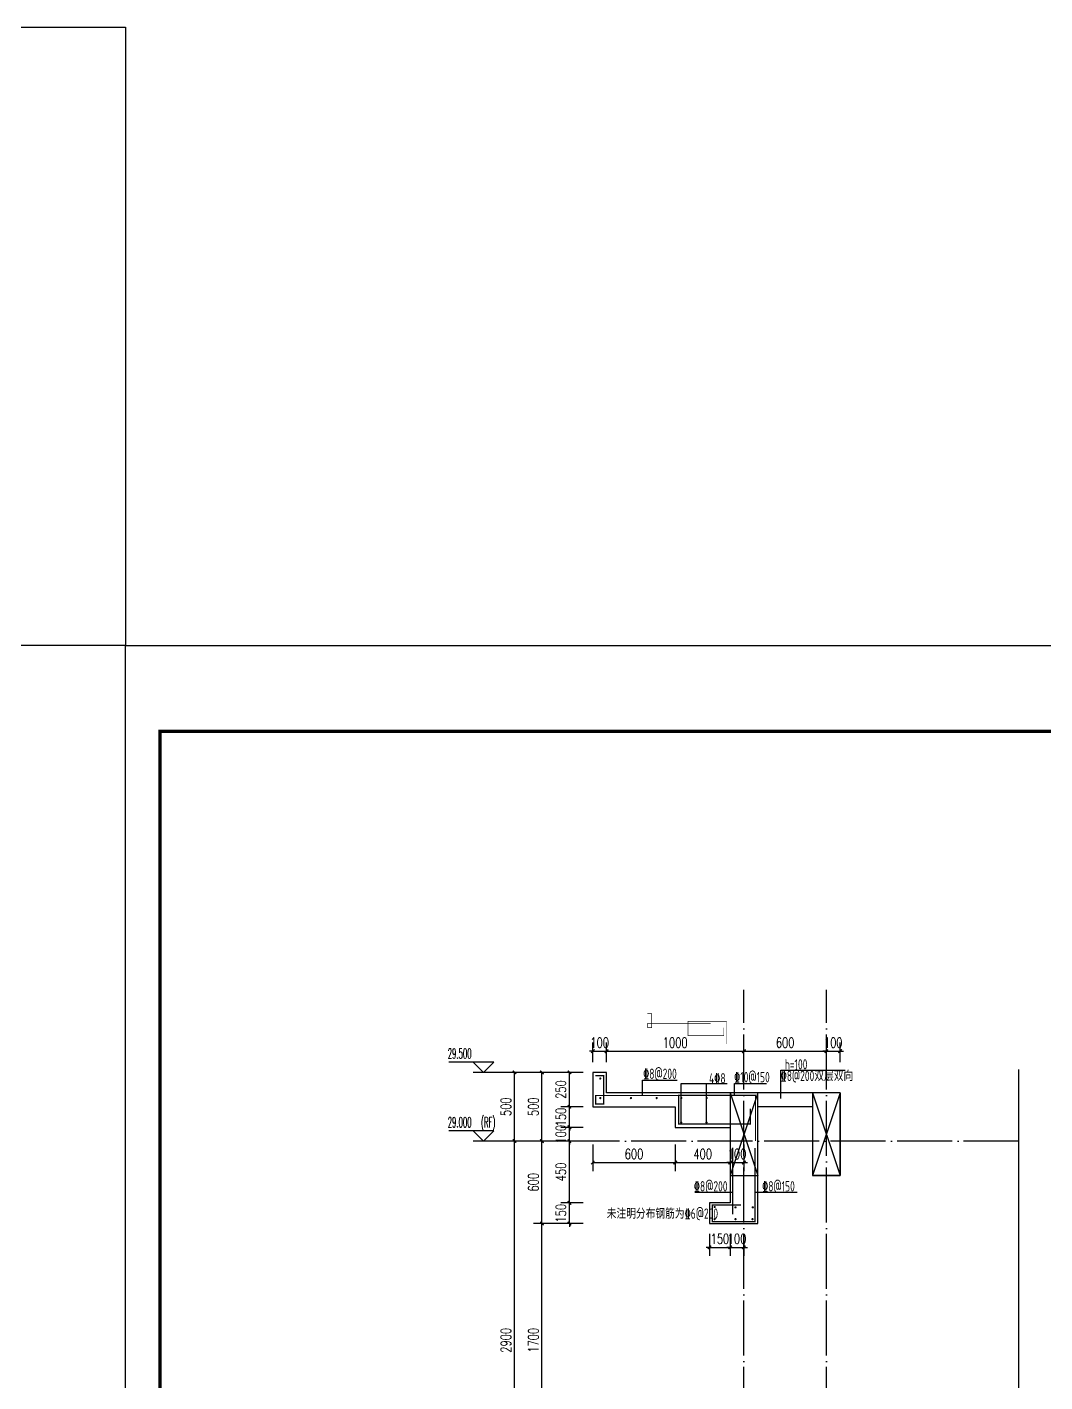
# Model space of a CAD drawing. Extents: x 393367 to 3005760, y 4998 to 826018.
# Drawn here: x 2827438 to 2834845, y 459290 to 469151 of the extents above; entities that cross this region are included whole.
import ezdxf

# ---------------------------------------------------------------- set-up
doc = ezdxf.new("R2010")
doc.units = 0
doc.header["$LTSCALE"] = 1000
doc.linetypes.add('DOTE', pattern=[2.42, 2, -0.2, 0.02, -0.2])
doc.layers.get('0').update_dxf_attribs({"linetype": 'CONTINUOUS'})
doc.layers.get('Defpoints').update_dxf_attribs({"linetype": 'CONTINUOUS'})
for name, color, linetype in [('C-Sheet-图框', 101, 'CONTINUOUS'), ('DIM_ELEV', 3, 'CONTINUOUS'), ('DIM_SYMB', 3, 'CONTINUOUS'), ('DOTE', 8, 'DOTE'), ('PUB_DIM', 3, 'CONTINUOUS'), ('PUB_TEXT', 7, 'CONTINUOUS'), ('S-大样-砼线', 7, 'CONTINUOUS'), ('S-引出线', 40, 'CONTINUOUS'), ('TEXT', 7, 'CONTINUOUS'), ('WALL', 130, 'CONTINUOUS'), ('图框', 7, 'CONTINUOUS')]:
    doc.layers.add(name, color=color, linetype=linetype)
doc.layers.add('REIN', color=1, linetype='CONTINUOUS', lineweight=18)
doc.layers.add('yichutu', color=7, linetype='CONTINUOUS', true_color=0xffffff, plot=False)
doc.styles.add('_TCH_DIM', font='simplex.shx', dxfattribs={"width": 0.65, "bigfont": 'gbcbig.shx'})
doc.styles.add('_TCH_DIM_T3', font='SIMPLEX', dxfattribs={"width": 0.705882, "bigfont": 'GBCBIG'})
doc.styles.add('TSSD_Rein', font='Tssdeng.shx', dxfattribs={"width": 0.7, "bigfont": 'hztxt.shx'})
doc.styles.add('宋体', font='', dxfattribs={"height": 50})
doc.styles.get('宋体').set_extended_font_data('SimSun')
doc.dimstyles.new('_TCH_ARCH&&25', dxfattribs={"dimtxt": 74.375, "dimasz": 25, "dimexe": 62.5, "dimexo": 75, "dimgap": 25, "dimtad": 1, "dimdec": 0, "dimzin": 0, "dimdsep": 46, "dimtxsty": '_TCH_DIM_T3', "dimblk": 'ARCHTICK', "dimcen": 0.09, "dimclrt": 7, "dimazin": 2, "dimtfac": 1, "dimtdec": 0, "dimtix": 1, "dimtmove": 2, "dimatfit": 3, "dimfxl": 1, "dimtolj": 1, "dimtzin": 0, "dimarcsym": 0})

# ---------------------------------------------------------------- blocks, each defined once
blk = doc.blocks.new('GFDDDDRG')
at = {"layer": '图框'}
blk.add_lwpolyline([(923310, -107437), (923310, -159999), (893610, -159999), (893610, -107437)], close=True, dxfattribs=at)
blk.add_lwpolyline([(923310, -107437), (923310, -159999), (893610, -159999), (893610, -107437)], close=True, dxfattribs=at)
at = {"layer": '图框', "const_width": 50}
blk.add_lwpolyline([(894110, -159499), (922810, -159499), (922810, -108687), (894110, -108687)], close=True, dxfattribs=at)
blk = doc.blocks.new('A$C5C8026AD')
at = {"layer": 'C-Sheet-图框', "color": 0}
for p, q in [((-1349.8, 900), (-567.1, 900)), ((-1349.8, 900), (-567.1, 900)), ((-1049.5, 900), (-1049.5, 75)), ((-1349.8, 762.5), (-567.1, 762.5)), ((-1349.8, 625), (-567.1, 625)), ((-1349.8, 487.5), (-567.1, 487.5)), ((-1349.8, 350), (-567.1, 350)), ((-1349.8, 212.5), (-567.1, 212.5))]:
    blk.add_line(p, q, dxfattribs=at)
at = {"layer": 'C-Sheet-图框', "color": 0, "const_width": 6}
blk.add_lwpolyline([(-1349.8, 75), (-567.1, 75), (-567.1, 1037.5), (-1349.8, 1037.5)], close=True, dxfattribs=at)
at = {"layer": 'DIM_ELEV'}
for p, q in [((-150, 9275), (-478, 9275)), ((-225, 9200), (-300, 9275)), ((-225, 9200), (-150, 9275)), ((200, 9200), (-300, 9200)), ((-150, 8775), (-478, 8775)), ((-225, 8700), (-300, 8775)), ((200, 8700), (-300, 8700)), ((-225, 8700), (-150, 8775)), ((-150, 5875), (-478, 5875)), ((-225, 5800), (-300, 5875)), ((-225, 5800), (-150, 5875)), ((200, 5800), (-300, 5800)), ((-150, 2975), (-478, 2975)), ((-225, 2900), (-300, 2975)), ((-225, 2900), (-150, 2975)), ((200, 2900), (-300, 2900)), ((-150, 75), (-478, 75)), ((-225, 0), (-300, 75)), ((200, 0), (-300, 0)), ((-225, 0), (-150, 75))]:
    blk.add_line(p, q, dxfattribs=at)
at = {"layer": 'PUB_TEXT', "style": '_TCH_DIM'}
for s, height, width, p in [('29.500', 74.38, 0.494118, (-485.5, 9300)), ('(RF)', 74.38, 0.494118, (-243.7, 8800)), ('29.000', 74.38, 0.494118, (-485.5, 8800)), ('26.100', 74.38, 0.494118, (-485.5, 5900)), ('(RF)', 74.38, 0.494118, (-251.8, 5900)), ('23.200', 74.38, 0.494118, (-485.5, 3000)), ('(9F)', 74.38, 0.494118, (-243.7, 3000)), ('标高H（m）', 84.4, 0.7, (-946.2, 800.6)), ('楼层', 84.4, 0.7, (-1250.7, 789.5)), ('4', 74.4, 0.494118, (-1206.4, 651.3)), ('8.700', 74.38, 0.494118, (-883, 653.2)), ('5', 74.4, 0.494118, (-1206.4, 513.8)), ('11.600', 74.38, 0.494118, (-883, 515.7)), ('6', 74.4, 0.494118, (-1206.4, 376.3)), ('14.500', 74.38, 0.494118, (-883, 378.2)), ('7', 74.4, 0.494118, (-1206.4, 238.8)), ('17.400', 74.38, 0.494118, (-883, 240.7)), ('8', 74.4, 0.494118, (-1206.4, 101.3)), ('20.300', 74.38, 0.494118, (-883, 103.2)), ('H', 74.4, 0.494118, (-485.5, 100)), ('(4~8F)', 74.38, 0.494118, (-424.8, 100))]:
    blk.add_text(s, height=height, dxfattribs=dict(at, width=width)).set_placement(p)
at = {"layer": 'PUB_TEXT', "color": 2, "style": '宋体', "width": 0.8}
blk.add_text('标准层标高对应表', height=56.96, dxfattribs=at).set_placement((-1313.8, 939.9))
blk = doc.blocks.new('_ArchTick')
at = {"color": 0, "linetype": 'ByBlock', "const_width": 0.4}
blk.add_lwpolyline([(-0.5, -0.5), (0.5, 0.5)], dxfattribs=at)
blk = doc.blocks.new('*D1128')
at = {"layer": 'Defpoints', "color": 0, "transparency": 16777216}
for p in [(2832404.8, 460442.7), (2832554.8, 460442.7), (2832554.8, 460269)]:
    blk.add_point(p, dxfattribs=at)
at = {"layer": 'PUB_DIM', "color": 0, "lineweight": -2, "transparency": 16777216}
for p, q in [((2832404.8, 460367.7), (2832404.8, 460206.5)), ((2832554.8, 460367.7), (2832554.8, 460206.5)), ((2832404.8, 460269), (2832379.8, 460269)), ((2832404.8, 460269), (2832554.8, 460269)), ((2832554.8, 460269), (2832579.8, 460269))]:
    blk.add_line(p, q, dxfattribs=at)
at = {"layer": 'PUB_DIM', "color": 0, "lineweight": -2, "transparency": 16777216, "xscale": 25, "yscale": 25, "zscale": 25}
blk.add_blockref('_ArchTick', (2832404.8, 460269), dxfattribs=at)
at = {"layer": 'PUB_DIM', "color": 0, "lineweight": -2, "transparency": 16777216, "xscale": 25, "yscale": 25, "zscale": 25, "rotation": 180}
blk.add_blockref('_ArchTick', (2832554.8, 460269), dxfattribs=at)
at = {"layer": 'PUB_DIM', "color": 7, "transparency": 16777216, "insert": (2832479.8, 460331.2), "char_height": 74.38, "attachment_point": 5, "style": '_TCH_DIM_T3'}
blk.add_mtext('\\A1;150', dxfattribs=at)
blk = doc.blocks.new('*D1129')
at = {"layer": 'Defpoints', "color": 0, "transparency": 16777216}
for p in [(2832554.8, 460442.7), (2832654.8, 460442.7), (2832654.8, 460269)]:
    blk.add_point(p, dxfattribs=at)
at = {"layer": 'PUB_DIM', "color": 0, "lineweight": -2, "transparency": 16777216}
for p, q in [((2832554.8, 460367.7), (2832554.8, 460206.5)), ((2832654.8, 460367.7), (2832654.8, 460206.5)), ((2832554.8, 460269), (2832529.8, 460269)), ((2832554.8, 460269), (2832654.8, 460269)), ((2832654.8, 460269), (2832679.8, 460269))]:
    blk.add_line(p, q, dxfattribs=at)
at = {"layer": 'PUB_DIM', "color": 0, "lineweight": -2, "transparency": 16777216, "xscale": 25, "yscale": 25, "zscale": 25}
blk.add_blockref('_ArchTick', (2832554.8, 460269), dxfattribs=at)
at = {"layer": 'PUB_DIM', "color": 0, "lineweight": -2, "transparency": 16777216, "xscale": 25, "yscale": 25, "zscale": 25, "rotation": 180}
blk.add_blockref('_ArchTick', (2832654.8, 460269), dxfattribs=at)
at = {"layer": 'PUB_DIM', "color": 7, "transparency": 16777216, "insert": (2832604.8, 460331.2), "char_height": 74.38, "attachment_point": 5, "style": '_TCH_DIM_T3'}
blk.add_mtext('\\A1;100', dxfattribs=at)
blk = doc.blocks.new('*D1130')
at = {"layer": 'Defpoints', "color": 0, "transparency": 16777216}
for p in [(2831654.8, 461696.9), (2831554.8, 461542.7), (2831654.8, 461542.7)]:
    blk.add_point(p, dxfattribs=at)
at = {"layer": 'PUB_DIM', "color": 0, "lineweight": -2, "transparency": 16777216}
for p, q in [((2831554.8, 461696.9), (2831529.8, 461696.9)), ((2831554.8, 461617.7), (2831554.8, 461759.4)), ((2831554.8, 461696.9), (2831654.8, 461696.9)), ((2831654.8, 461617.7), (2831654.8, 461759.4)), ((2831654.8, 461696.9), (2831679.8, 461696.9))]:
    blk.add_line(p, q, dxfattribs=at)
at = {"layer": 'PUB_DIM', "color": 0, "lineweight": -2, "transparency": 16777216, "xscale": 25, "yscale": 25, "zscale": 25}
blk.add_blockref('_ArchTick', (2831554.8, 461696.9), dxfattribs=at)
at = {"layer": 'PUB_DIM', "color": 0, "lineweight": -2, "transparency": 16777216, "xscale": 25, "yscale": 25, "zscale": 25, "rotation": 180}
blk.add_blockref('_ArchTick', (2831654.8, 461696.9), dxfattribs=at)
at = {"layer": 'PUB_DIM', "color": 7, "transparency": 16777216, "insert": (2831604.8, 461759.1), "char_height": 74.38, "attachment_point": 5, "style": '_TCH_DIM_T3'}
blk.add_mtext('\\A1;100', dxfattribs=at)
blk = doc.blocks.new('*D1131')
at = {"layer": 'Defpoints', "color": 0, "transparency": 16777216}
for p in [(2832654.8, 461696.9), (2831654.8, 461542.7), (2832654.8, 461542.7)]:
    blk.add_point(p, dxfattribs=at)
at = {"layer": 'PUB_DIM', "color": 0, "lineweight": -2, "transparency": 16777216}
for p, q in [((2831654.8, 461617.7), (2831654.8, 461759.4)), ((2831654.8, 461696.9), (2832654.8, 461696.9)), ((2832654.8, 461617.7), (2832654.8, 461759.4))]:
    blk.add_line(p, q, dxfattribs=at)
at = {"layer": 'PUB_DIM', "color": 0, "lineweight": -2, "transparency": 16777216, "xscale": 25, "yscale": 25, "zscale": 25, "rotation": 180}
blk.add_blockref('_ArchTick', (2831654.8, 461696.9), dxfattribs=at)
at = {"layer": 'PUB_DIM', "color": 0, "lineweight": -2, "transparency": 16777216, "xscale": 25, "yscale": 25, "zscale": 25}
blk.add_blockref('_ArchTick', (2832654.8, 461696.9), dxfattribs=at)
at = {"layer": 'PUB_DIM', "color": 7, "transparency": 16777216, "insert": (2832154.8, 461759.1), "char_height": 74.38, "attachment_point": 5, "style": '_TCH_DIM_T3'}
blk.add_mtext('\\A1;1000', dxfattribs=at)
blk = doc.blocks.new('*D1132')
at = {"layer": 'Defpoints', "color": 0, "transparency": 16777216}
for p in [(2833254.8, 461696.9), (2832654.8, 461542.7), (2833254.8, 461542.7)]:
    blk.add_point(p, dxfattribs=at)
at = {"layer": 'PUB_DIM', "color": 0, "lineweight": -2, "transparency": 16777216}
for p, q in [((2832654.8, 461617.7), (2832654.8, 461759.4)), ((2832654.8, 461696.9), (2833254.8, 461696.9)), ((2833254.8, 461617.7), (2833254.8, 461759.4))]:
    blk.add_line(p, q, dxfattribs=at)
at = {"layer": 'PUB_DIM', "color": 0, "lineweight": -2, "transparency": 16777216, "xscale": 25, "yscale": 25, "zscale": 25, "rotation": 180}
blk.add_blockref('_ArchTick', (2832654.8, 461696.9), dxfattribs=at)
at = {"layer": 'PUB_DIM', "color": 0, "lineweight": -2, "transparency": 16777216, "xscale": 25, "yscale": 25, "zscale": 25}
blk.add_blockref('_ArchTick', (2833254.8, 461696.9), dxfattribs=at)
at = {"layer": 'PUB_DIM', "color": 7, "transparency": 16777216, "insert": (2832954.8, 461759.1), "char_height": 74.38, "attachment_point": 5, "style": '_TCH_DIM_T3'}
blk.add_mtext('\\A1;600', dxfattribs=at)
blk = doc.blocks.new('*D1133')
at = {"layer": 'Defpoints', "color": 0, "transparency": 16777216}
for p in [(2833354.8, 461696.9), (2833254.8, 461542.7), (2833354.8, 461542.7)]:
    blk.add_point(p, dxfattribs=at)
at = {"layer": 'PUB_DIM', "color": 0, "lineweight": -2, "transparency": 16777216}
for p, q in [((2833254.8, 461696.9), (2833229.8, 461696.9)), ((2833254.8, 461617.7), (2833254.8, 461759.4)), ((2833254.8, 461696.9), (2833354.8, 461696.9)), ((2833354.8, 461617.7), (2833354.8, 461759.4)), ((2833354.8, 461696.9), (2833379.8, 461696.9))]:
    blk.add_line(p, q, dxfattribs=at)
at = {"layer": 'PUB_DIM', "color": 0, "lineweight": -2, "transparency": 16777216, "xscale": 25, "yscale": 25, "zscale": 25}
blk.add_blockref('_ArchTick', (2833254.8, 461696.9), dxfattribs=at)
at = {"layer": 'PUB_DIM', "color": 0, "lineweight": -2, "transparency": 16777216, "xscale": 25, "yscale": 25, "zscale": 25, "rotation": 180}
blk.add_blockref('_ArchTick', (2833354.8, 461696.9), dxfattribs=at)
at = {"layer": 'PUB_DIM', "color": 7, "transparency": 16777216, "insert": (2833304.8, 461759.1), "char_height": 74.38, "attachment_point": 5, "style": '_TCH_DIM_T3'}
blk.add_mtext('\\A1;100', dxfattribs=at)
blk = doc.blocks.new('*D1134')
at = {"layer": 'Defpoints', "color": 0, "transparency": 16777216}
for p in [(2831554.8, 461092.7), (2832154.8, 461092.7), (2832154.8, 460886.3)]:
    blk.add_point(p, dxfattribs=at)
at = {"layer": 'PUB_DIM', "color": 0, "lineweight": -2, "transparency": 16777216}
for p, q in [((2831554.8, 461017.7), (2831554.8, 460823.8)), ((2832154.8, 461017.7), (2832154.8, 460823.8)), ((2831554.8, 460886.3), (2832154.8, 460886.3))]:
    blk.add_line(p, q, dxfattribs=at)
at = {"layer": 'PUB_DIM', "color": 0, "lineweight": -2, "transparency": 16777216, "xscale": 25, "yscale": 25, "zscale": 25, "rotation": 180}
blk.add_blockref('_ArchTick', (2831554.8, 460886.3), dxfattribs=at)
at = {"layer": 'PUB_DIM', "color": 0, "lineweight": -2, "transparency": 16777216, "xscale": 25, "yscale": 25, "zscale": 25}
blk.add_blockref('_ArchTick', (2832154.8, 460886.3), dxfattribs=at)
at = {"layer": 'PUB_DIM', "color": 7, "transparency": 16777216, "insert": (2831854.8, 460948.4), "char_height": 74.38, "attachment_point": 5, "style": '_TCH_DIM_T3'}
blk.add_mtext('\\A1;600', dxfattribs=at)
blk = doc.blocks.new('*D1135')
at = {"layer": 'Defpoints', "color": 0, "transparency": 16777216}
for p in [(2832154.8, 461092.7), (2832554.8, 461092.7), (2832554.8, 460886.3)]:
    blk.add_point(p, dxfattribs=at)
at = {"layer": 'PUB_DIM', "color": 0, "lineweight": -2, "transparency": 16777216}
for p, q in [((2832154.8, 461017.7), (2832154.8, 460823.8)), ((2832554.8, 461017.7), (2832554.8, 460823.8)), ((2832154.8, 460886.3), (2832554.8, 460886.3))]:
    blk.add_line(p, q, dxfattribs=at)
at = {"layer": 'PUB_DIM', "color": 0, "lineweight": -2, "transparency": 16777216, "xscale": 25, "yscale": 25, "zscale": 25, "rotation": 180}
blk.add_blockref('_ArchTick', (2832154.8, 460886.3), dxfattribs=at)
at = {"layer": 'PUB_DIM', "color": 0, "lineweight": -2, "transparency": 16777216, "xscale": 25, "yscale": 25, "zscale": 25}
blk.add_blockref('_ArchTick', (2832554.8, 460886.3), dxfattribs=at)
at = {"layer": 'PUB_DIM', "color": 7, "transparency": 16777216, "insert": (2832354.8, 460948.4), "char_height": 74.38, "attachment_point": 5, "style": '_TCH_DIM_T3'}
blk.add_mtext('\\A1;400', dxfattribs=at)
blk = doc.blocks.new('*D1136')
at = {"layer": 'Defpoints', "color": 0, "transparency": 16777216}
for p in [(2832554.8, 461092.7), (2832654.8, 461092.7), (2832654.8, 460886.3)]:
    blk.add_point(p, dxfattribs=at)
at = {"layer": 'PUB_DIM', "color": 0, "lineweight": -2, "transparency": 16777216}
for p, q in [((2832554.8, 461017.7), (2832554.8, 460823.8)), ((2832654.8, 461017.7), (2832654.8, 460823.8)), ((2832554.8, 460886.3), (2832529.8, 460886.3)), ((2832554.8, 460886.3), (2832654.8, 460886.3)), ((2832654.8, 460886.3), (2832679.8, 460886.3))]:
    blk.add_line(p, q, dxfattribs=at)
at = {"layer": 'PUB_DIM', "color": 0, "lineweight": -2, "transparency": 16777216, "xscale": 25, "yscale": 25, "zscale": 25}
blk.add_blockref('_ArchTick', (2832554.8, 460886.3), dxfattribs=at)
at = {"layer": 'PUB_DIM', "color": 0, "lineweight": -2, "transparency": 16777216, "xscale": 25, "yscale": 25, "zscale": 25, "rotation": 180}
blk.add_blockref('_ArchTick', (2832654.8, 460886.3), dxfattribs=at)
at = {"layer": 'PUB_DIM', "color": 7, "transparency": 16777216, "insert": (2832604.8, 460948.4), "char_height": 74.38, "attachment_point": 5, "style": '_TCH_DIM_T3'}
blk.add_mtext('\\A1;100', dxfattribs=at)
blk = doc.blocks.new('*D1139')
at = {"layer": 'Defpoints', "color": 0, "transparency": 16777216}
for p in [(2831384.7, 461542.7), (2831559.3, 461542.7), (2831559.3, 461292.7)]:
    blk.add_point(p, dxfattribs=at)
at = {"layer": 'PUB_DIM', "color": 0, "lineweight": -2, "transparency": 16777216}
for p, q in [((2831484.3, 461542.7), (2831322.2, 461542.7)), ((2831384.7, 461292.7), (2831384.7, 461542.7)), ((2831484.3, 461292.7), (2831322.2, 461292.7))]:
    blk.add_line(p, q, dxfattribs=at)
at = {"layer": 'PUB_DIM', "color": 0, "lineweight": -2, "transparency": 16777216, "xscale": 25, "yscale": 25, "zscale": 25}
for p, rotation in [((2831384.7, 461542.7), 90), ((2831384.7, 461292.7), 270)]:
    blk.add_blockref('_ArchTick', p, dxfattribs=dict(at, rotation=rotation))
at = {"layer": 'PUB_DIM', "color": 7, "transparency": 16777216, "insert": (2831322.5, 461417.7), "char_height": 74.38, "attachment_point": 5, "rotation": 90, "style": '_TCH_DIM_T3'}
blk.add_mtext('\\A1;250', dxfattribs=at)
blk = doc.blocks.new('*D1140')
at = {"layer": 'Defpoints', "color": 0, "transparency": 16777216}
for p in [(2831384.7, 461292.7), (2831559.3, 461292.7), (2831559.3, 461142.7)]:
    blk.add_point(p, dxfattribs=at)
at = {"layer": 'PUB_DIM', "color": 0, "lineweight": -2, "transparency": 16777216}
for p, q in [((2831484.3, 461292.7), (2831322.2, 461292.7)), ((2831384.7, 461292.7), (2831384.7, 461317.7)), ((2831384.7, 461142.7), (2831384.7, 461292.7)), ((2831484.3, 461142.7), (2831322.2, 461142.7)), ((2831384.7, 461142.7), (2831384.7, 461117.7))]:
    blk.add_line(p, q, dxfattribs=at)
at = {"layer": 'PUB_DIM', "color": 0, "lineweight": -2, "transparency": 16777216, "xscale": 25, "yscale": 25, "zscale": 25}
for p, rotation in [((2831384.7, 461292.7), 270), ((2831384.7, 461142.7), 90)]:
    blk.add_blockref('_ArchTick', p, dxfattribs=dict(at, rotation=rotation))
at = {"layer": 'PUB_DIM', "color": 7, "transparency": 16777216, "insert": (2831322.5, 461217.7), "char_height": 74.38, "attachment_point": 5, "rotation": 90, "style": '_TCH_DIM_T3'}
blk.add_mtext('\\A1;150', dxfattribs=at)
blk = doc.blocks.new('*D1141')
at = {"layer": 'Defpoints', "color": 0, "transparency": 16777216}
for p in [(2831384.7, 461142.7), (2831559.3, 461142.7), (2831559.3, 461042.7)]:
    blk.add_point(p, dxfattribs=at)
at = {"layer": 'PUB_DIM', "color": 0, "lineweight": -2, "transparency": 16777216}
for p, q in [((2831484.3, 461142.7), (2831322.2, 461142.7)), ((2831384.7, 461142.7), (2831384.7, 461167.7)), ((2831384.7, 461042.7), (2831384.7, 461142.7)), ((2831484.3, 461042.7), (2831322.2, 461042.7)), ((2831384.7, 461042.7), (2831384.7, 461017.7))]:
    blk.add_line(p, q, dxfattribs=at)
at = {"layer": 'PUB_DIM', "color": 0, "lineweight": -2, "transparency": 16777216, "xscale": 25, "yscale": 25, "zscale": 25}
for p, rotation in [((2831384.7, 461142.7), 270), ((2831384.7, 461042.7), 90)]:
    blk.add_blockref('_ArchTick', p, dxfattribs=dict(at, rotation=rotation))
at = {"layer": 'PUB_DIM', "color": 7, "transparency": 16777216, "insert": (2831322.5, 461092.7), "char_height": 74.38, "attachment_point": 5, "rotation": 90, "style": '_TCH_DIM_T3'}
blk.add_mtext('\\A1;100', dxfattribs=at)
blk = doc.blocks.new('*D1142')
at = {"layer": 'Defpoints', "color": 0, "transparency": 16777216}
for p in [(2831384.7, 461042.7), (2831559.3, 461042.7), (2831559.3, 460592.7)]:
    blk.add_point(p, dxfattribs=at)
at = {"layer": 'PUB_DIM', "color": 0, "lineweight": -2, "transparency": 16777216}
for p, q in [((2831484.3, 461042.7), (2831322.2, 461042.7)), ((2831384.7, 460592.7), (2831384.7, 461042.7)), ((2831484.3, 460592.7), (2831322.2, 460592.7))]:
    blk.add_line(p, q, dxfattribs=at)
at = {"layer": 'PUB_DIM', "color": 0, "lineweight": -2, "transparency": 16777216, "xscale": 25, "yscale": 25, "zscale": 25}
for p, rotation in [((2831384.7, 461042.7), 90), ((2831384.7, 460592.7), 270)]:
    blk.add_blockref('_ArchTick', p, dxfattribs=dict(at, rotation=rotation))
at = {"layer": 'PUB_DIM', "color": 7, "transparency": 16777216, "insert": (2831322.5, 460817.7), "char_height": 74.38, "attachment_point": 5, "rotation": 90, "style": '_TCH_DIM_T3'}
blk.add_mtext('\\A1;450', dxfattribs=at)
blk = doc.blocks.new('*D1143')
at = {"layer": 'Defpoints', "color": 0, "transparency": 16777216}
for p in [(2831384.7, 460592.7), (2831559.3, 460592.7), (2831559.3, 460442.7)]:
    blk.add_point(p, dxfattribs=at)
at = {"layer": 'PUB_DIM', "color": 0, "lineweight": -2, "transparency": 16777216}
for p, q in [((2831384.7, 460592.7), (2831384.7, 460617.7)), ((2831484.3, 460592.7), (2831322.2, 460592.7)), ((2831384.7, 460442.7), (2831384.7, 460592.7)), ((2831484.3, 460442.7), (2831322.2, 460442.7)), ((2831384.7, 460442.7), (2831384.7, 460417.7))]:
    blk.add_line(p, q, dxfattribs=at)
at = {"layer": 'PUB_DIM', "color": 0, "lineweight": -2, "transparency": 16777216, "xscale": 25, "yscale": 25, "zscale": 25}
for p, rotation in [((2831384.7, 460592.7), 270), ((2831384.7, 460442.7), 90)]:
    blk.add_blockref('_ArchTick', p, dxfattribs=dict(at, rotation=rotation))
at = {"layer": 'PUB_DIM', "color": 7, "transparency": 16777216, "insert": (2831322.5, 460517.7), "char_height": 74.38, "attachment_point": 5, "rotation": 90, "style": '_TCH_DIM_T3'}
blk.add_mtext('\\A1;150', dxfattribs=at)
blk = doc.blocks.new('*D1184')
at = {"layer": 'Defpoints', "color": 0, "transparency": 16777216}
for p in [(2831184.7, 460442.7), (2831484.7, 460442.7), (2831484.7, 458742.7)]:
    blk.add_point(p, dxfattribs=at)
at = {"layer": 'PUB_DIM', "color": 0, "lineweight": -2, "transparency": 16777216}
for p, q in [((2831409.7, 460442.7), (2831122.2, 460442.7)), ((2831184.7, 458742.7), (2831184.7, 460442.7)), ((2831409.7, 458742.7), (2831122.2, 458742.7))]:
    blk.add_line(p, q, dxfattribs=at)
at = {"layer": 'PUB_DIM', "color": 0, "lineweight": -2, "transparency": 16777216, "xscale": 25, "yscale": 25, "zscale": 25}
for p, rotation in [((2831184.7, 460442.7), 90), ((2831184.7, 458742.7), 270)]:
    blk.add_blockref('_ArchTick', p, dxfattribs=dict(at, rotation=rotation))
at = {"layer": 'PUB_DIM', "color": 7, "transparency": 16777216, "insert": (2831122.5, 459592.7), "char_height": 74.38, "attachment_point": 5, "rotation": 90, "style": '_TCH_DIM_T3'}
blk.add_mtext('\\A1;1700', dxfattribs=at)
blk = doc.blocks.new('*D1185')
at = {"layer": 'Defpoints', "color": 0, "transparency": 16777216}
for p in [(2831184.7, 461042.7), (2831484.7, 461042.7), (2831484.7, 460442.7)]:
    blk.add_point(p, dxfattribs=at)
at = {"layer": 'PUB_DIM', "color": 0, "lineweight": -2, "transparency": 16777216}
for p, q in [((2831409.7, 461042.7), (2831122.2, 461042.7)), ((2831184.7, 460442.7), (2831184.7, 461042.7)), ((2831409.7, 460442.7), (2831122.2, 460442.7))]:
    blk.add_line(p, q, dxfattribs=at)
at = {"layer": 'PUB_DIM', "color": 0, "lineweight": -2, "transparency": 16777216, "xscale": 25, "yscale": 25, "zscale": 25}
for p, rotation in [((2831184.7, 461042.7), 90), ((2831184.7, 460442.7), 270)]:
    blk.add_blockref('_ArchTick', p, dxfattribs=dict(at, rotation=rotation))
at = {"layer": 'PUB_DIM', "color": 7, "transparency": 16777216, "insert": (2831122.5, 460742.7), "char_height": 74.38, "attachment_point": 5, "rotation": 90, "style": '_TCH_DIM_T3'}
blk.add_mtext('\\A1;600', dxfattribs=at)
blk = doc.blocks.new('*D1186')
at = {"layer": 'Defpoints', "color": 0, "transparency": 16777216}
for p in [(2831184.7, 461542.7), (2831484.7, 461542.7), (2831484.7, 461042.7)]:
    blk.add_point(p, dxfattribs=at)
at = {"layer": 'PUB_DIM', "color": 0, "lineweight": -2, "transparency": 16777216}
for p, q in [((2831409.7, 461542.7), (2831122.2, 461542.7)), ((2831184.7, 461042.7), (2831184.7, 461542.7)), ((2831409.7, 461042.7), (2831122.2, 461042.7))]:
    blk.add_line(p, q, dxfattribs=at)
at = {"layer": 'PUB_DIM', "color": 0, "lineweight": -2, "transparency": 16777216, "xscale": 25, "yscale": 25, "zscale": 25}
for p, rotation in [((2831184.7, 461542.7), 90), ((2831184.7, 461042.7), 270)]:
    blk.add_blockref('_ArchTick', p, dxfattribs=dict(at, rotation=rotation))
at = {"layer": 'PUB_DIM', "color": 7, "transparency": 16777216, "insert": (2831122.5, 461292.7), "char_height": 74.38, "attachment_point": 5, "rotation": 90, "style": '_TCH_DIM_T3'}
blk.add_mtext('\\A1;500', dxfattribs=at)
blk = doc.blocks.new('*D1193')
at = {"layer": 'Defpoints', "color": 0, "transparency": 16777216}
for p in [(2830984.7, 461042.7), (2831484.7, 461042.7), (2831484.7, 458142.7)]:
    blk.add_point(p, dxfattribs=at)
at = {"layer": 'PUB_DIM', "color": 0, "lineweight": -2, "transparency": 16777216}
for p, q in [((2831409.7, 461042.7), (2830922.2, 461042.7)), ((2830984.7, 458142.7), (2830984.7, 461042.7)), ((2831409.7, 458142.7), (2830922.2, 458142.7))]:
    blk.add_line(p, q, dxfattribs=at)
at = {"layer": 'PUB_DIM', "color": 0, "lineweight": -2, "transparency": 16777216, "xscale": 25, "yscale": 25, "zscale": 25}
for p, rotation in [((2830984.7, 461042.7), 90), ((2830984.7, 458142.7), 270)]:
    blk.add_blockref('_ArchTick', p, dxfattribs=dict(at, rotation=rotation))
at = {"layer": 'PUB_DIM', "color": 7, "transparency": 16777216, "insert": (2830922.5, 459592.7), "char_height": 74.38, "attachment_point": 5, "rotation": 90, "style": '_TCH_DIM_T3'}
blk.add_mtext('\\A1;2900', dxfattribs=at)
blk = doc.blocks.new('*D1194')
at = {"layer": 'Defpoints', "color": 0, "transparency": 16777216}
for p in [(2830984.7, 461542.7), (2831484.7, 461542.7), (2831484.7, 461042.7)]:
    blk.add_point(p, dxfattribs=at)
at = {"layer": 'PUB_DIM', "color": 0, "lineweight": -2, "transparency": 16777216}
for p, q in [((2831409.7, 461542.7), (2830922.2, 461542.7)), ((2830984.7, 461042.7), (2830984.7, 461542.7)), ((2831409.7, 461042.7), (2830922.2, 461042.7))]:
    blk.add_line(p, q, dxfattribs=at)
at = {"layer": 'PUB_DIM', "color": 0, "lineweight": -2, "transparency": 16777216, "xscale": 25, "yscale": 25, "zscale": 25}
for p, rotation in [((2830984.7, 461542.7), 90), ((2830984.7, 461042.7), 270)]:
    blk.add_blockref('_ArchTick', p, dxfattribs=dict(at, rotation=rotation))
at = {"layer": 'PUB_DIM', "color": 7, "transparency": 16777216, "insert": (2830922.5, 461292.7), "char_height": 74.38, "attachment_point": 5, "rotation": 90, "style": '_TCH_DIM_T3'}
blk.add_mtext('\\A1;500', dxfattribs=at)
blk = doc.blocks.new('A$C554E5645')
at = {"layer": 'REIN'}
for points in [[(382.1, 1518.4, 4.5, 4.5, 0), (412.4, 1518.4, 4.5, 4.5, 0), (412.4, 1415.2, 4.5, 4.5, 0), (383.2, 1415.2, 4.5, 4.5, 0), (383.2, 1446.3, 4.5, 4.5, 0), (843.2, 1446.3, 4.5, 4.5, 0)], [(2.2, 1065.9, 9, 9, 0), (62.7, 1065.9, 9, 9, 0), (62.7, 859.6, 9, 9, 0), (4.5, 859.6, 9, 9, 0), (4.5, 921.8, 9, 9, 0), (924.4, 921.8, 9, 9, 0)], [(1063.2, 125, 9, 9, 0), (854.1, 125, 9, 9, 0), (854.1, 4.5, 9, 9, 0), (1164.3, 4.5, 9, 9, 0), (1164.3, 539.4, 9, 9, 0)], [(1002.3, 542.3, 9, 9, 0), (1002.3, 57.2, 9, 9, 0)]]:
    blk.add_lwpolyline(points, format="xyseb", dxfattribs=at)
for points, const_width in [([(957.2, 1296.4), (957.2, 1462.6), (678, 1462.6), (678, 1358.4), (938.1, 1358.4), (938.1, 1414.8)], 4.5), ([(1168.1, 590.4), (1168.1, 922.8), (609.8, 922.8), (609.8, 714.5), (1130.1, 714.5), (1130.1, 827.2)], 9)]:
    blk.add_lwpolyline(points, dxfattribs=dict(at, const_width=const_width))
at = {"layer": 'REIN', "const_width": 8}
for points in [[(34.7, 1045.7, 1), (42.7, 1045.7, 1)], [(34.7, 903.2, 1), (42.7, 903.2, 1)], [(257.7, 903.2, 1), (265.7, 903.2, 1)], [(445.1, 903.2, 1), (453.1, 903.2, 1)], [(624.1, 903.2, 1), (632.1, 903.2, 1)], [(808.9, 903.2, 1), (816.9, 903.2, 1)], [(623.7, 725.8, 1), (631.7, 725.8, 1)], [(807.7, 725.8, 1), (815.7, 725.8, 1)], [(866.8, 110.6, 1), (874.8, 110.6, 1)], [(1018.7, 108, 1), (1026.7, 108, 1)], [(1144.8, 108, 1), (1152.8, 108, 1)], [(866.8, 21.8, 1), (874.8, 21.8, 1)], [(1018.7, 21.8, 1), (1026.7, 21.8, 1)], [(1142.4, 21.8, 1), (1150.4, 21.8, 1)]]:
    blk.add_lwpolyline(points, format="xyb", close=True, dxfattribs=at)
at = {"layer": 'S-大样-砼线'}
for p, q in [((984.3, 940.4), (1184.3, 340.3)), ((1184.3, 940.4), (984.3, 340.3))]:
    blk.add_line(p, q, dxfattribs=at)
blk.add_lwpolyline([(1184.3, 940.4), (984.3, 940.4), (984.3, 340.3), (1184.3, 340.3)], close=True, dxfattribs=at)
at = {"layer": 'S-引出线'}
for p, q in [((347.1, 921.8), (347.1, 1033.5)), ((347.1, 1033.5), (598.5, 1033.5)), ((627.7, 725.8), (627.7, 1010.5)), ((627.7, 1010.5), (963.3, 1010.5)), ((811.7, 725.8), (811.7, 1010.5)), ((726.4, 218.4), (1002.3, 218.4)), ((1164.3, 218.4), (1472, 218.4))]:
    blk.add_line(p, q, dxfattribs=at)
blk.add_lwpolyline([(1014.7, 922.8), (1014.7, 1010.6), (1249, 1010.6)], dxfattribs=at)
at = {"layer": 'TEXT', "style": 'TSSD_Rein', "width": 0.7}
for s, p in [('%%1328@200', (350.3, 1042.7)), ('%%13210@150', (1012.5, 1018)), ('4%%1328', (830.4, 1009.4)), ('%%1328@200', (719.6, 223.6)), ('%%1328@150', (1216.5, 223.6)), ('未注明分布钢筋为%%1326@200', (85.6, 25))]:
    blk.add_text(s, height=75, rotation=0, dxfattribs=at).set_placement(p)
blk = doc.blocks.new('yct-525-297-26250-14850-50-3002')
at = {"layer": 'yichutu', "color": 7, "true_color": 0xffffff}
blk.add_lwpolyline([(0, 0), (0, 14850), (26250, 14850), (26250, 0)], close=True, dxfattribs=at)

msp = doc.modelspace()

# ---------------------------------------------------------------- linework, layer by layer
at = {"layer": 'DIM_SYMB'}
msp.add_lwpolyline([(2834653.37347, 461562.70355), (2834653.37347, 451930.82741), (2834705.87347, 451911.71897), (2834600.87347, 451893.20464), (2834653.37347, 451874.57741), (2834653.37347, 442242.70126)], dxfattribs=at)
at = {"layer": 'DOTE', "linetype": 'DOTE', "ltscale": 0.2}
for p, q in [((2832654.84855, 442542.70126), (2832654.84855, 462142.70355)), ((2833254.84855, 442542.70126), (2833254.84855, 462142.70355)), ((2834653.37347, 461042.70355), (2831484.65439, 461042.70355))]:
    msp.add_line(p, q, dxfattribs=at)
at = {"layer": 'S-大样-砼线'}
for p, q in [((2833154.84854, 461392.71111), (2833354.84854, 460792.70354)), ((2833354.85149, 461392.71111), (2833154.85149, 460792.70354))]:
    msp.add_line(p, q, dxfattribs=at)
msp.add_lwpolyline([(2833354.84855, 461392.71111), (2833154.84854, 461392.71111), (2833154.84854, 460792.70354), (2833354.84855, 460792.70354)], close=True, dxfattribs=at)
at = {"layer": 'TEXT'}
msp.add_lwpolyline([(2832922.32194, 461352.59579), (2832922.32194, 461557.93551), (2833392.13166, 461557.93551)], dxfattribs=at)
at = {"layer": 'WALL'}
for p, q in [((2831654.84855, 461542.70355), (2831554.84855, 461542.70355)), ((2831554.84855, 461542.70355), (2831554.84855, 461292.70355)), ((2831654.84855, 461392.70355), (2831654.84855, 461542.70355)), ((2832754.84855, 461392.70355), (2831654.84855, 461392.70355)), ((2833354.84855, 461392.70355), (2832754.84855, 461392.70355)), ((2833354.84855, 461392.70355), (2833354.84855, 460792.70355)), ((2831554.84855, 461292.70355), (2832154.84855, 461292.70355)), ((2832154.84855, 461292.70355), (2832154.84855, 461142.70355)), ((2832754.84855, 460442.70355), (2832754.84855, 461292.70355)), ((2833154.84855, 461292.70355), (2832754.84855, 461292.70355)), ((2833154.84855, 461292.70355), (2833154.84855, 460792.70355)), ((2832154.84855, 461142.70355), (2832554.84855, 461142.70355)), ((2832554.84855, 461142.70355), (2832554.84855, 460592.70355)), ((2833354.84855, 460792.70355), (2833154.84855, 460792.70355)), ((2832554.84855, 460592.70355), (2832404.84855, 460592.70355)), ((2832404.84855, 460592.70355), (2832404.84855, 460442.70355)), ((2832404.84855, 460442.70355), (2832754.84855, 460442.70355))]:
    msp.add_line(p, q, dxfattribs=at)
at = {"layer": '图框', "color": 2}
msp.add_lwpolyline([(2828154.75106, 464650.72831), (2820404.75106, 464650.72831), (2820404.75106, 469150.72831), (2828154.75106, 469150.72831)], close=True, dxfattribs=at)

# ---------------------------------------------------------------- block references
at = {"xscale": 0.5, "yscale": 0.5, "zscale": 0.5}
msp.add_blockref('GFDDDDRG', (2381349.86148, 518369.20917), dxfattribs=at)
msp.add_blockref('A$C5C8026AD', (2830984.65439, 452342.70355))
at = {"layer": 'TEXT'}
msp.add_blockref('A$C554E5645', (2831570.59087, 460452.34853), dxfattribs=at)
at = {"layer": 'yichutu', "rotation": 270}
msp.add_blockref('yct-525-297-26250-14850-50-3002', (2828154.75106, 464650.72831), dxfattribs=at)

# ---------------------------------------------------------------- texts
at = {"layer": 'TEXT', "style": 'TSSD_Rein', "width": 0.7}
for s, p in [('h=100', (2832952.2331, 461563.96628)), ('%%1328@200双层双向', (2832921.81992, 461479.72318))]:
    msp.add_text(s, height=75, rotation=0.000000187, dxfattribs=at).set_placement(p)

# ---------------------------------------------------------------- dimensions: what is measured, and where the dimension line sits
at = {"layer": 'PUB_DIM'}
for p1, p2, distance, picture, middle in [((2831554.84855, 461542.70355), (2831654.84855, 461542.70355), 154.16052, '*D1130', (2831604.84855, 461759.05157)), ((2831654.84855, 461542.70355), (2832654.84855, 461542.70355), 154.16052, '*D1131', (2832154.84855, 461759.05157)), ((2832654.84855, 461542.70355), (2833254.84855, 461542.70355), 154.16052, '*D1132', (2832954.84855, 461759.05157)), ((2833254.84855, 461542.70355), (2833354.84855, 461542.70355), 154.16052, '*D1133', (2833304.84855, 461759.05157)), ((2831484.65439, 461042.70355), (2831484.65439, 461542.70355), 500, '*D1194', (2830922.46689, 461292.70355)), ((2831484.65439, 461042.70355), (2831484.65439, 461542.70355), 300, '*D1186', (2831122.46689, 461292.70355)), ((2831559.26516, 461292.70355), (2831559.26516, 461542.70355), 174.61077, '*D1139', (2831322.46689, 461417.70355)), ((2831559.26516, 461142.70355), (2831559.26516, 461292.70355), 174.61077, '*D1140', (2831322.46689, 461217.70355)), ((2831559.26516, 461042.70355), (2831559.26516, 461142.70355), 174.61077, '*D1141', (2831322.46689, 461092.70355)), ((2831484.65439, 458142.70355), (2831484.65439, 461042.70355), 500, '*D1193', (2830922.46689, 459592.70355)), ((2831484.65439, 460442.70355), (2831484.65439, 461042.70355), 300, '*D1185', (2831122.46689, 460742.70355)), ((2831559.26516, 460592.70355), (2831559.26516, 461042.70355), 174.61077, '*D1142', (2831322.46689, 460817.70355)), ((2831554.84855, 461092.70144), (2832154.84855, 461092.70144), -206.45039, '*D1134', (2831854.84855, 460948.43855)), ((2832154.84855, 461092.70144), (2832554.84855, 461092.70144), -206.45039, '*D1135', (2832354.84855, 460948.43855)), ((2832554.84855, 461092.70144), (2832654.84855, 461092.70144), -206.45039, '*D1136', (2832604.84855, 460948.43855)), ((2831559.26516, 460442.70355), (2831559.26516, 460592.70355), 174.61077, '*D1143', (2831322.46689, 460517.70355)), ((2831484.65439, 458742.70355), (2831484.65439, 460442.70355), 300, '*D1184', (2831122.46689, 459592.70355)), ((2832404.84855, 460442.70355), (2832554.84855, 460442.70355), -173.71069, '*D1128', (2832479.84855, 460331.18036)), ((2832554.84855, 460442.70355), (2832654.84854, 460442.70355), -173.71069, '*D1129', (2832604.84855, 460331.18036))]:
    dim = msp.add_aligned_dim(p1=p1, p2=p2, distance=distance, dimstyle='_TCH_ARCH&&25', dxfattribs=at)
    dim.commit()
    dim.dimension.update_dxf_attribs({"geometry": picture, "text_midpoint": middle})

doc.saveas('drawing.dxf')
